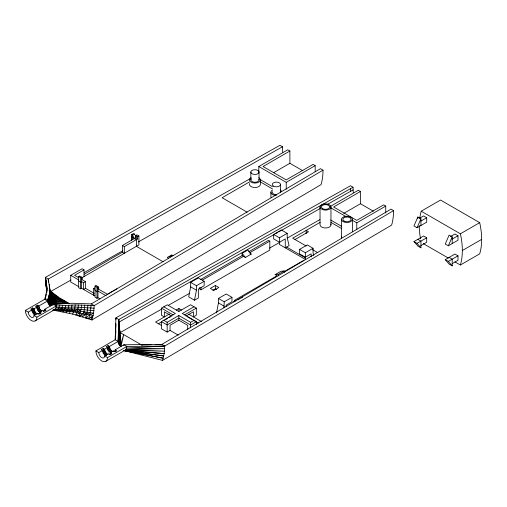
<?xml version="1.0" encoding="UTF-8"?>
<svg xmlns="http://www.w3.org/2000/svg" width="507" height="507" viewBox="0 0 507 507"><rect width="100%" height="100%" fill="white"/><g stroke="black" fill="none" stroke-linecap="round" stroke-linejoin="round"><path stroke-width="0.76" d="M131.56 240.584L131.554 234.633L133.487 233.518L134.45 234.076L136.383 237.422L122.383 245.502L122.383 252.188L84.143 274.268M43.209 311.387L44.274 310.778L44.66 309.327L53.349 304.308L72.292 303.262L91.292 303.921L320.456 168.666L323.01 170.143L94.188 305.594L75.188 304.935L56.245 305.981L36.935 317.129A8.194 4.728 60 0 1 31.142 320.475A8.194 4.728 60 0 1 25.35 310.442L44.66 299.295C47.132 292.286 47.398 284.528 45.338 277.386L279.946 145.281L282.5 146.751A67.38 38.906 60 0 0 282.722 152.144M51.587 305.626L50.453 305.981L48.406 303.82C51.929 295.993 49.268 287.158 48.235 279.059L45.338 277.386L45.896 285.593L46.878 291.341M119.722 334.424L119.563 345.166L121.008 346.452L123.664 334.607L120.26 345.907L119.779 330.583L118.79 319.53L115.894 317.857L115.216 339.76L95.905 350.914A8.194 4.728 60 0 0 101.698 360.946A8.194 4.728 60 0 0 107.49 357.6L126.801 346.452L164.743 346.059L393.565 210.608L391.011 209.138L161.847 344.386L155.636 344.583M119.747 332.884L119.779 330.583L120.165 332.586L120.26 345.907M48.678 282.107L48.697 280.878M274.566 234.253L118.853 322.199L118.499 343.334L119.563 345.166L119.348 327.731L118.961 344.291L119.037 324.936L118.499 343.334L118.112 341.433L118.79 319.53L353.056 187.222L353.113 189.891A67.393 38.912 60 0 0 353.278 192.616M52.652 310.037L72.659 314.106L91.97 319.917L93.63 313.155L94.188 305.594L91.292 303.921M114.367 351.674L115.216 349.798L123.904 344.779L161.847 344.386L164.743 346.059L164.186 353.62L162.525 360.388L124.031 350.565M115.552 336.141L115.856 324.429M118.79 319.53L118.213 342.358L118.853 322.199M91.038 305.366L90.398 312.604L88.769 318.833L93.199 315.506L73.319 311.906L53.349 310.107M87.876 305.182L87.153 312.097L85.563 317.788L88.465 318.212M84.713 305.049L84.346 309.612L83.3 313.484L79.117 315.848L77.894 315.246M115.837 323.605L115.216 339.76L118.112 341.433L109.423 346.452L107.978 345.616L106.045 346.731L107.49 347.568A4.094 2.364 60 0 0 110.387 352.58L111.838 353.417L109.905 354.532L108.46 353.696L104.594 355.927A4.094 2.364 60 0 1 101.698 357.6A4.094 2.364 60 0 1 98.802 352.58L95.905 350.914M115.628 336.255L115.837 330.906M46.745 287.748L46.638 284.687L46.745 287.748L45.586 282.798M81.538 304.967L81.133 309.34L79.117 315.848L80.683 315.817M78.363 304.929L77.92 309.112L75.885 314.955L79.979 312.914L77.375 310.88L54.547 309.733L35.236 320.88M46.72 286.525L46.764 292.495L46.612 290.194M66.747 303.484L57.259 297.85L49.223 290.118L58.66 297.343L54.186 299.732L49.914 303.699L48.406 303.82C46.276 299.428 50.377 294.744 49.61 290.029M75.188 304.935L74.7 308.934L72.659 314.106M72.019 304.992L71.481 308.801L69.427 313.313M68.851 305.1L68.268 308.725L66.195 312.565M65.682 305.246L65.054 308.687L62.976 311.875M62.526 305.448L61.848 308.706L60.453 311.368M59.382 305.689L58.654 308.769L56.898 310.734M57.196 310.335L54.547 309.733L56.049 307.603L56.486 304.016M38.386 314.175L39.445 313.56L39.831 312.116A4.094 2.364 60 0 1 36.935 307.096L35.49 306.26L37.417 305.144L38.868 305.981L39.717 308.839L41.764 311M53.248 305.119L53.349 304.308L56.245 305.981M108.942 354.647L110 354.032L110.387 352.58L113.283 350.914L114.734 351.744L116.667 350.635L115.216 349.798M123.809 345.59L123.904 344.779L126.801 346.452L126.604 348.068L125.109 350.204L105.798 361.352M190.645 286.854L188.712 296.887L194.504 300.226L198.364 298.002L198.364 289.079L204.163 285.739L204.163 281.277L198.364 277.931L190.645 282.393L190.645 286.854L196.437 290.194L194.504 300.226M216.521 312.939L218.447 302.907L218.447 298.446L226.173 293.984L231.965 297.33L231.965 301.792L226.173 305.132L226.173 306.621M223.942 307.793L224.24 301.792L231.965 297.33M32.594 307.933L34.039 308.769L34.425 310.664L36.187 313.237L35.813 314.638L33.861 312.217L32.594 307.933L30.661 309.048L32.106 309.885L32.955 312.737L35.002 314.904M39.35 312.597L40.636 311.849L41.016 310.455M103.149 348.404L104.594 349.241L104.987 351.136L106.743 353.709L106.369 355.109L104.423 352.682L103.149 348.404L101.216 349.519L102.668 350.356C102.794 352.587 104.157 354.894 106.312 355.692M109.423 346.452L110.273 349.304L111.572 350.92L111.198 352.321L108.555 348.461L107.978 345.616M47.658 301.887L49.394 295.201L49.623 288.198M420.918 225.514L420.918 218.821L417.831 217.04L413.972 225.957L417.058 227.738L426.71 222.167L426.71 217.706L423.624 215.925L419.764 218.156M417.058 227.738L420.918 218.821M448.34 245.8L452.206 236.883L449.113 235.102L445.254 244.019L448.34 245.8L457.998 240.229L457.998 235.768L454.906 233.987L450.4 236.585M35.49 312.502L33.475 314.277M40.313 309.714L38.304 311.488M106.045 352.973L104.03 354.742M110.875 350.185L108.859 351.959M85.563 317.788L89.91 314.784L93.63 313.155L77.375 310.88M82.343 316.793L86.615 314.112L90.398 312.604M90.62 319.144L91.97 319.917L321.051 184.618A67.418 38.925 60 0 0 323.01 170.143M162.525 360.388L391.607 225.089A67.418 38.925 60 0 0 393.565 210.608M134.45 234.076L132.517 235.191L131.554 234.633M135.705 237.067L135.705 235.584L136.96 234.855L138.893 235.97L138.893 244.887L81.329 278.121M258.804 171.879L258.804 166.518L287.767 149.793L289.89 151.023L289.89 163.286L273.786 172.583M78.927 286.747L70.727 282.012L70.727 275.326L82.09 268.767L84.023 269.876L84.023 276.569M135.705 235.584L137.638 236.693L138.893 235.97M84.023 269.876L74.592 275.326L78.693 277.69M122.383 245.502L124.316 246.617L137.638 238.924L137.638 236.693M289.89 151.023L263.051 166.518L286.227 179.896L313.066 164.401L315.189 165.624L315.189 171.759M94.841 295.936L81.538 288.255L80.575 288.813L78.642 287.697L78.642 276.549L79.612 275.992L81.538 277.107L82.508 278.78L81.538 279.338M78.642 276.549L80.575 277.665L81.538 277.107L81.538 288.255M249.469 181.937L222.117 197.73L247.124 212.167M31.453 310.062L32.74 309.321L34.14 309.695M36.282 307.274L37.569 306.532L38.963 306.906M25.35 310.442L28.246 312.116L32.106 309.885M34.039 308.769L36.935 307.096M38.868 305.981L47.557 300.968L44.66 299.295L48.133 299.162L48.919 302.584L52.151 305.448L49.705 305.436L57.285 301.798L64.212 300.55M31.884 311.52L34.425 310.664M36.713 308.738L39.254 307.882M78.642 281.011L80.575 282.126L81.538 281.569L83.598 282.754L85.525 281.639L85.525 288.331L94.245 293.363M32.575 312.958L34.888 311.628M37.404 310.17L39.717 308.839M28.246 312.116A4.094 2.364 60 0 0 31.142 317.129A4.094 2.364 60 0 0 34.039 315.462L37.898 313.231L39.35 314.067L41.282 312.952L39.831 312.116L42.727 310.442L44.179 311.279L46.105 310.164L44.66 309.327M85.525 288.331L83.598 289.44L83.598 282.754M99.98 298.902L97.952 297.736L96.989 298.293L95.056 297.178L95.056 286.03L96.026 285.473L97.952 286.582L98.922 288.255L97.952 288.813M93.656 295.251L93.656 288.559L94.942 287.818M95.056 286.03L96.989 287.139L97.952 286.582L97.952 297.736M258.804 166.518L286.227 182.349L315.189 165.624M116.851 288.832L107.414 294.275L97.553 288.584M273.672 234.456L281.398 229.994L287.19 233.34L287.19 237.796L289.123 245.603L285.257 247.834L285.257 238.911L279.465 242.257L273.672 238.911L273.672 234.456L279.465 237.796L287.19 233.34M242.124 255.566L242.124 253.335L247.917 249.995L251.199 254.115L245.407 257.461L242.124 255.566L200.309 279.712M248.601 251.827L268.463 240.362L269.813 241.142L269.813 250.059L200.975 289.808L199.619 289.028L199.619 287.539M202.344 280.098L243.48 256.346M249.957 252.606L269.813 241.142M330.032 206.596L358.322 190.264L360.452 191.488L360.452 203.751L343.676 213.441M190.645 282.393L196.437 285.739L204.163 281.277M360.452 191.488L333.612 206.983L356.782 220.361L383.622 204.866L385.745 206.096L385.745 212.991M171.715 316.083L164.357 311.837L164.357 316.964L161.46 315.291L161.46 308.155L167.259 304.815L178.844 311.501L190.524 304.758L196.317 308.104L196.317 315.234L193.421 316.907L193.421 311.78L185.987 316.07M320.171 222.326L292.672 238.201L306.19 246.003M102.008 350.527L103.295 349.786L104.695 350.16M98.802 352.58L102.668 350.356M104.594 349.241L107.49 347.568M215.361 285.511L210.342 288.413L213.815 290.416L218.834 287.52L215.361 285.511L215.361 288.857L212.851 290.308M294.992 239.538L308.51 231.737L306.19 230.4L306.19 233.74M102.446 351.991L104.987 351.136M107.269 349.203L109.81 348.347M169.509 313.991L155.573 322.034L161.587 325.513M176.233 310.107L178.939 308.548L181.614 310.094M103.13 353.43L105.443 352.092M107.959 350.641L110.273 349.304M178.255 335.133L170.054 330.399L167.158 332.072L161.365 328.726L161.365 321.59L175.365 313.51L163.78 306.817M158.241 323.84L161.581 321.913M165.586 319.6L167.589 318.447M168.926 317.674L170.263 316.9M163.685 320.253L167.158 322.262L178.844 315.512L190.619 322.313L194.099 320.31M193.997 306.76L182.317 313.51L196.412 321.647L196.412 324.499M184.637 314.847L196.317 308.104M311.133 256.827L311.133 253.855L305.341 257.195L299.548 253.855L299.548 249.393L307.274 244.932L313.066 248.278L313.066 252.74L313.77 255.572M187.723 329.721L187.723 325.323L178.844 320.196L170.054 325.272L170.054 330.399M351.985 220.044L356.782 222.814L385.745 206.096M299.548 249.393L305.341 252.74L313.066 248.278M234.57 301.773L234.57 300.283L277.076 275.745L275.143 274.629L280.935 271.283L284.218 270.953L284.218 272.436M196.412 321.647L190.619 324.993L178.844 318.193L167.158 324.936L161.365 321.59M275.143 274.629L278.425 274.293L284.218 270.953M284.237 271.613L303.414 260.541M233.512 301.792L234.766 301.063M237.979 299.878L239.348 299.086M240.724 298.293L242.777 297.108M419.771 218.067A67.418 38.925 60 0 1 421.235 211.185L440.545 200.056L479.692 222.655A67.418 38.925 60 0 1 481.65 239.393A67.418 38.925 60 0 1 479.692 253.868L460.381 265.015L454.982 261.904M420.918 221.052L426.71 217.706M417.831 239.336L420.918 241.117L420.918 247.809L417.831 246.022L413.972 241.566L423.624 235.989L426.71 237.777L426.71 242.232L420.918 245.578M413.972 241.566L417.058 243.347L426.71 237.777M421.235 211.204L460.381 233.803L479.692 222.655M452.206 239.114L457.998 235.768M449.113 257.398L452.206 259.178L452.206 265.871L449.113 264.084L445.254 259.628L454.906 254.051L457.998 255.839L457.998 260.294L452.206 263.64M460.381 265.015A67.418 38.925 60 0 0 462.34 250.54L481.65 239.393M445.254 259.628L448.34 261.409L457.998 255.839M50.294 291.728L70.948 280.041M84.035 272.646L122.593 250.838M138.329 241.94L250.642 178.42M161.473 309.219L120.165 332.586L142.017 345.204M168.362 305.328L189.707 293.255M269.578 248.081L279.908 242.238M287.482 237.96L319.841 219.658M282.5 146.751L48.235 279.059L48.26 280.396M275.947 233.474L277.323 232.694M278.698 231.914L320.044 208.567M326.933 204.676L353.113 189.891M60.637 310.557L55.472 308.877L71.481 308.801L74.111 310.569L77.92 309.112L93.941 310.715M137.885 353.17L163.203 358.227L123.277 350.578L163.755 355.971L123.904 350.571L125.109 350.204L164.496 351.186L126.028 349.348L164.686 348.664L126.604 348.068L164.743 346.059M48.919 302.584L47.943 302.863L49.844 295.099L49.426 286.766L50.351 295.549L54.186 299.732L60.441 303.718L65.2 303.446L56.524 298.211L49.756 290.98L55.764 298.642L63.635 303.471M57.792 309.752L61.848 308.706L66.651 311.102M79.117 315.848L86.615 314.112L83.902 311.647M53.267 310.132L56.245 310.176L53.248 310.056M56.062 304.447L57.171 304.219L49.819 299.707L49.014 295.524M60.441 303.718L58.812 303.934L49.375 298.224L49.914 303.699L49.002 304.701L51.004 304.669L49.819 299.707L51.676 301.899L55.51 304.561M56.049 307.603L75.068 307.039L94.125 308.193M141.662 345.026L150.978 344.735M71.481 308.801L77.92 309.112L80.645 311.235M123.904 350.571L164.186 353.62L125.109 350.204M127.149 351.021L128.683 351.332L124.836 350.584M130.217 351.636L136.351 352.866M108.124 346.997L109.525 347.371M92.642 317.762L90.981 317.167L91.97 319.917M49.509 291.867L50.275 296.937L53.368 300.385L57.285 301.798L50.339 294.161L49.534 286.36M61.043 309.815L63.318 310.778M37.683 314.106L36.187 313.237M54.445 310.107L55.124 310.423M65.054 308.687L69.985 311.482M353.056 187.222L350.508 185.746L115.894 317.857L115.932 319.435M360.452 203.751L373.399 211.229M289.89 163.286L302.844 170.758M423.263 243.588L448.232 258.006M330.729 207.775L346.496 216.882M330.729 220.038L341.699 226.376M260.173 179.573L272.512 186.696M330.906 222.37L341.718 228.613M260.351 181.899L272.512 188.927M312.274 249.514L317.68 252.638M286.613 247.048L305.353 257.873M249.913 253.373L251.199 254.115M173.007 255.667L171.715 254.926L167.278 257.486L168.565 258.228M171.138 255.255L172.095 255.807L170.162 256.922L169.205 256.371M135.705 237.808L137.638 238.924M131.56 236.87L136.383 239.653L136.383 246.339L163.051 261.739M131.56 239.101L132.517 239.653L132.517 235.191L134.45 238.537M215.361 288.857L216.521 289.529M234.57 300.283L235.926 301.063M218.447 298.446L224.24 301.792M218.447 302.907L224.24 306.247M122.383 252.188L124.316 253.304L124.316 246.617M188.788 314.232L201.621 321.641M187.615 316.9L192.292 319.6M193.623 320.373L198.3 323.067M161.46 308.155L173.052 314.847M81.424 279.268L85.525 281.639M70.727 275.326L78.927 280.06M93.656 288.559L94.841 289.243M106.064 295.727L97.952 291.043L96.989 291.601L95.056 290.486M56.809 296.272L69.148 303.395M104.594 355.927L107.49 357.6M34.039 315.462L36.935 317.129M68.268 303.585L57.969 297.558L49.223 290.118M62.05 303.56L54.984 299.149L50.351 295.549M68.268 308.725L73.319 311.906M48.621 297.349C48.501 300.531 50.624 303.18 53.324 304.637M74.111 310.569L76.652 312.382M50.275 296.937L54.186 299.732M111.572 350.92L112.32 351.471M106.743 353.709L107.49 354.254M115.121 350.603L116.052 351.433M110.292 353.392L111.223 354.222M44.559 310.138L45.491 310.962M39.736 312.92L40.668 313.751M55.764 298.642L49.502 290.568L57.259 297.85M40.636 311.849L38 307.99L37.417 305.144M49.502 290.568L56.524 298.211M448.34 261.409L452.206 265.871M417.058 243.347L420.918 247.809M242.124 253.335L245.407 257.461M54.984 299.149L50.225 292.78L49.629 288.844M53.368 300.385L54.819 302.749M53.565 303.325L52.532 301.107L50.092 298.325L49.306 293.699M45.896 285.593L46.568 287.653M51.676 301.899L52.291 303.966M49.401 289.332L50.009 291.392M46.327 288.445L46.853 290.238M45.396 280.06L46.859 289.009M46.175 281.024L46.936 288.863M46.936 290.2L45.338 277.386M46.429 286.075L46.859 289.478M45.237 297.489L45.364 298.781M45.725 295.676L45.845 297.026M46.112 293.851L46.232 295.264M46.714 288.356L46.859 290.752M46.454 282.855L46.568 285.53M49.35 284.528L49.401 286.018M45.801 279.205L45.896 282.063M452.206 236.883L452.206 243.575M417.831 217.04L417.831 218.523M356.782 222.814L356.782 229.715M352.397 219.36A5.463 3.156 0 0 1 344.202 222.091A5.463 3.156 0 0 1 344.202 216.628A5.463 3.156 0 0 1 352.397 219.36L352.397 231.769M341.471 219.36L341.471 237.2M330.963 206.983A5.463 3.156 0 0 1 322.769 209.714A5.463 3.156 0 0 1 322.769 204.258A5.463 3.156 0 0 1 330.963 206.983L330.963 224.823M320.037 206.983L320.037 224.823A5.463 3.156 0 0 0 326.21 227.947A5.463 3.156 0 0 0 330.773 224.005M305.341 252.74L305.341 259.426L279.465 244.488L279.465 237.796M286.227 182.349L286.227 189.244M280.472 184.44L280.472 192.248A4.094 2.364 0 0 0 280.32 191.633M278.425 274.293L278.425 275.783M270.915 192.267L270.915 196.729A5.463 3.156 0 0 0 271.099 197.546M260.402 179.896L260.402 184.352A5.463 3.156 0 0 1 254.229 187.482A5.463 3.156 0 0 1 249.666 183.54M259.039 172.088A4.094 2.364 0 0 1 252.892 174.142A4.094 2.364 0 0 1 252.892 170.041A4.094 2.364 0 0 1 259.039 172.088L259.039 179.896M250.845 172.088L250.845 179.896M200.975 287.577L200.975 289.808M196.437 285.739L196.437 290.194M190.619 322.313L190.619 327.845M178.939 308.548L178.939 311.222M178.844 315.512L178.844 320.196M167.158 322.262L167.158 332.072M96.989 287.139L96.989 298.293M80.575 277.665L80.575 288.813M258.9 179.282A4.094 2.364 0 0 1 254.406 182.241A4.094 2.364 0 0 1 251.396 178.711M276.416 194.637A4.094 2.364 0 0 1 272.411 191.684M258.804 177.665A5.463 3.156 0 0 1 258.804 182.127A5.463 3.156 0 0 1 251.079 182.127A5.463 3.156 0 0 1 251.079 177.665M276.378 195.423A5.463 3.156 0 0 1 271.327 193.478A5.463 3.156 0 0 1 272.512 190.043M280.238 190.043A5.463 3.156 0 0 1 281.651 191.456M341.655 238.011A5.463 3.156 0 0 1 341.655 236.382M350.724 191.139A67.418 38.925 60 0 1 350.559 188.414M113.283 350.914A4.094 2.364 60 0 1 113.188 351.719M420.512 238.81A67.418 38.925 60 0 1 419.276 225.678M460.381 233.803A67.418 38.925 60 0 1 462.34 250.54M273.507 186.158A4.094 2.364 0 0 0 280.346 185.055A4.094 2.364 0 0 0 275.276 182.19A4.094 2.364 0 0 0 273.507 186.158M344.069 221.052A4.094 2.364 0 0 0 350.901 219.949A4.094 2.364 0 0 0 345.831 217.085A4.094 2.364 0 0 0 344.069 221.052M322.604 208.656A4.094 2.364 0 0 0 329.455 207.597A4.094 2.364 0 0 0 324.442 204.701A4.094 2.364 0 0 0 322.604 208.656"/></g></svg>
